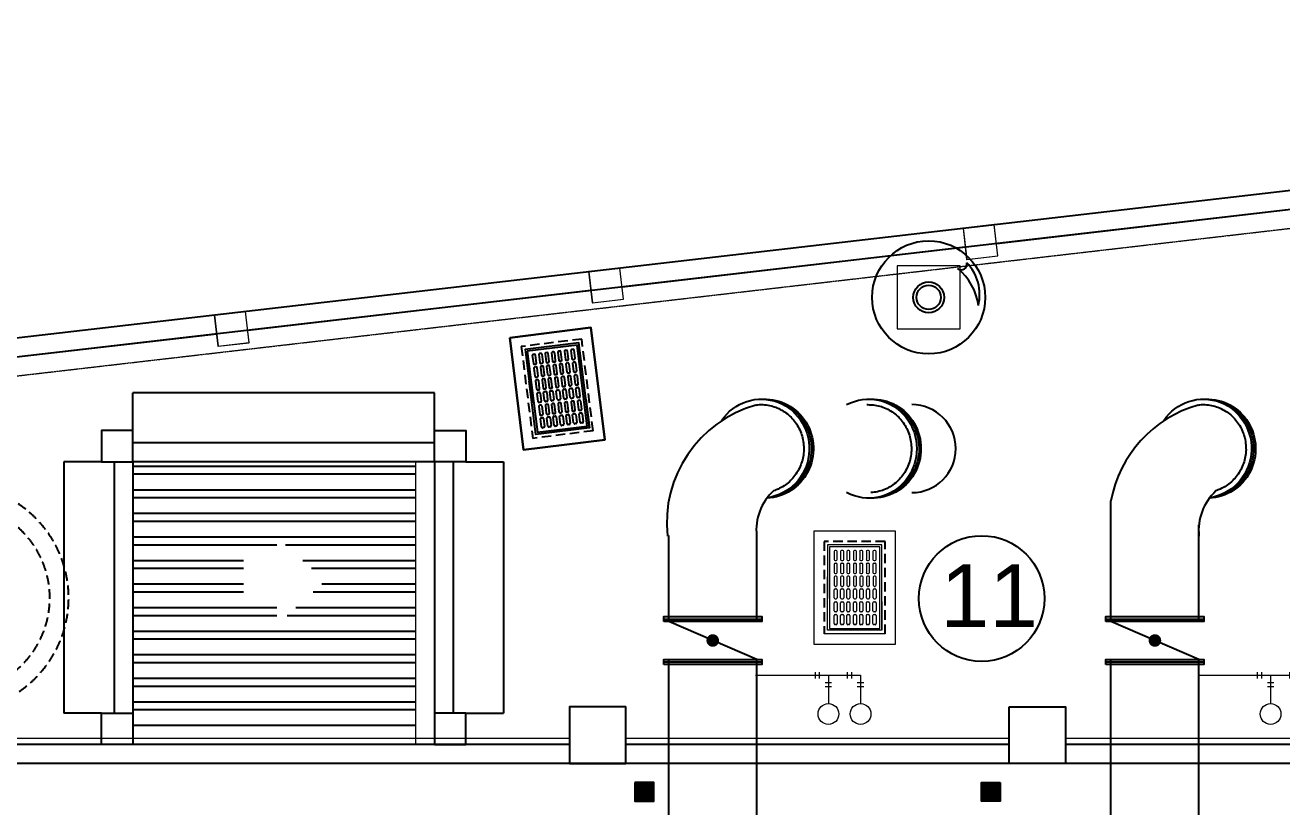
# Model space of a CAD drawing. Header units: inches. Extents: x 25480 to 951550, y -607927 to 1377809.
# Drawn here: x 488582 to 498587, y 377624 to 383846 of the extents above; entities that cross this region are included whole.
import ezdxf

# ---------------------------------------------------------------- set-up
doc = ezdxf.new("R2010")
doc.units = ezdxf.units.IN
doc.header["$MEASUREMENT"] = 0
doc.linetypes.add('CENTER', pattern=[2, 1.25, -0.25, 0.25, -0.25])
doc.linetypes.add('HIDDEN', pattern=[0.375, 0.25, -0.125])
doc.layers.add('DIM', color=251, linetype='Continuous', lineweight=0)
for name, color, linetype in [('M-HVAC-EQPM-NEW', 5, 'Continuous'), ('M-X-BKGD', 8, 'Continuous'), ('PIPE FLOOR PLAN', 251, 'Continuous')]:
    doc.layers.add(name, color=color, linetype=linetype)
doc.styles.get("Standard").update_dxf_attribs({"font": 'arial.ttf'})

# ---------------------------------------------------------------- blocks, each defined once
blk = doc.blocks.new('123')
at = {"ltscale": 10}
blk.add_line((-750271, -1057851), (-750271, -1058151), dxfattribs=at)
at = {"layer": 'DIM', "ltscale": 10}
for points in [[(-747074, -1056098), (-747103, -1055849), (-747351, -1055878), (-747322, -1056127)], [(-746729, -1059078), (-746757, -1058829), (-747006, -1058858), (-746977, -1059107)], [(-746383, -1062058), (-746412, -1061810), (-746661, -1061838), (-746632, -1062087)]]:
    blk.add_lwpolyline(points, close=True, dxfattribs=at)
at = {"layer": 'PIPE FLOOR PLAN', "color": 8}
for p, q in [((-747981, -1049571), (-744963, -1075616)), ((-747830, -1049571), (-744795, -1075766)), ((-747830, -1049571), (-744795, -1075766)), ((-747568, -1053135), (-747252, -1055867)), ((-750671, -1072676), (-750671, -1054126)), ((-750671, -1072676), (-750671, -1054126)), ((-750521, -1058676), (-750521, -1054126)), ((-750521, -1058676), (-750521, -1054126)), ((-748271, -1054651), (-750271, -1054651)), ((-750271, -1054951), (-750271, -1054651)), ((-748271, -1054651), (-750271, -1054651)), ((-750271, -1054951), (-750271, -1054651)), ((-748271, -1054951), (-748271, -1054651)), ((-748271, -1054951), (-748271, -1054651)), ((-748271, -1055051), (-750271, -1055051)), ((-748271, -1055051), (-750271, -1055051)), ((-748271, -1055201), (-750521, -1055201)), ((-748271, -1055201), (-750521, -1055201)), ((-748271, -1057601), (-748271, -1055201)), ((-748271, -1057601), (-748271, -1055201)), ((-748121, -1057601), (-748121, -1055201)), ((-748121, -1057601), (-748121, -1055201)), ((-748021, -1055201), (-747721, -1055201)), ((-748021, -1055201), (-747721, -1055201)), ((-747721, -1057601), (-747721, -1055201)), ((-747721, -1057601), (-747721, -1055201)), ((-747223, -1056115), (-746906, -1058847)), ((-748271, -1057601), (-750521, -1057601)), ((-748271, -1057601), (-750521, -1057601)), ((-748021, -1057601), (-747721, -1057601)), ((-748021, -1057601), (-747721, -1057601)), ((-748271, -1057751), (-750271, -1057751)), ((-748271, -1057751), (-750271, -1057751)), ((-750271, -1057851), (-750271, -1058151)), ((-748271, -1057851), (-748271, -1058151)), ((-748271, -1057851), (-748271, -1058151)), ((-748271, -1058151), (-750271, -1058151)), ((-748271, -1058151), (-750271, -1058151)), ((-750521, -1062176), (-750521, -1059126)), ((-750521, -1062176), (-750521, -1059126)), ((-746878, -1059095), (-746561, -1061827)), ((-746532, -1062075), (-746216, -1064807)), ((-750521, -1065676), (-750521, -1062626)), ((-750521, -1065676), (-750521, -1062626))]:
    blk.add_line(p, q, dxfattribs=at)
for points in [[(-750271, -1054951), (-750271, -1055201), (-750521, -1055201), (-750521, -1054951)], [(-750271, -1054951), (-750271, -1055201), (-750521, -1055201), (-750521, -1054951)], [(-748271, -1054951), (-748271, -1055201), (-748021, -1055201), (-748021, -1054951)], [(-748271, -1054951), (-748271, -1055201), (-748021, -1055201), (-748021, -1054951)], [(-750271, -1057851), (-750271, -1057601), (-750521, -1057601), (-750521, -1057851)], [(-750271, -1057851), (-750271, -1057601), (-750521, -1057601), (-750521, -1057851)], [(-748271, -1057851), (-748271, -1057601), (-748021, -1057601), (-748021, -1057851)], [(-748271, -1057851), (-748271, -1057601), (-748021, -1057601), (-748021, -1057851)], [(-750221, -1059126), (-750221, -1058676), (-750671, -1058676), (-750671, -1059126)], [(-750221, -1059126), (-750221, -1058676), (-750671, -1058676), (-750671, -1059126)], [(-750221, -1062176), (-750221, -1062626), (-750671, -1062626), (-750671, -1062176)], [(-750221, -1062176), (-750221, -1062626), (-750671, -1062626), (-750671, -1062176)]]:
    blk.add_lwpolyline(points, close=True, dxfattribs=at)
blk = doc.blocks.new('PT-PA')
at = {"layer": 'DIM', "color": 8}
for p, q in [((175465, 21566), (175465, 20730)), ((175375, 21012), (175375, 20961)), ((175409, 21012), (175409, 20961)), ((175490, 21092), (175439, 21092)), ((175490, 21059), (175439, 21059)), ((175465, 20986), (175239, 20986)), ((175490, 20836), (175439, 20836)), ((175465, 20730), (175239, 20730)), ((175375, 20756), (175375, 20705)), ((175409, 20756), (175409, 20705)), ((175490, 20803), (175439, 20803))]:
    blk.add_line(p, q, dxfattribs=at)
for centre in [(175157, 20986), (175157, 20730)]:
    blk.add_circle(centre, 82.6, dxfattribs=at)

msp = doc.modelspace()

# ---------------------------------------------------------------- hatches: boundary and pattern name
at = {"layer": 'M-X-BKGD', "ltscale": 10}
h = msp.add_hatch(dxfattribs=at)
h.set_pattern_fill('ANSI32', color=8, scale=500, angle=135, style=0)
h.set_pattern_definition([(180, (1242491.82, 1409648.04), (-3e-14, -187.5), []), (180, (1242429.32, 1409710.54), (-3e-14, -187.5), [])])
h.paths.add_polyline_path([(491691, 380370), (489441, 380370), (489441, 378220), (491691, 378220)])
h.paths.add_polyline_path([(490586, 379610), (490586, 379773), (490973, 379424), (490586, 379075), (490586, 379237), (490320, 379237), (490320, 379610)])

# ---------------------------------------------------------------- linework, layer by layer
at = {"layer": 'M-HVAC-EQPM-NEW', "color": 8}
for radius in [450, 123, 97.2]:
    msp.add_circle((495775, 381679), radius, dxfattribs=at)
at = {"layer": 'M-HVAC-EQPM-NEW'}
msp.add_circle((496197, 379282), 500, dxfattribs=at)
at = {"layer": 'M-X-BKGD', "color": 8, "linetype": 'Continuous', "lineweight": 0, "ltscale": 10}
for p, q in [((445196, 376336), (510006, 383846)), ((445196, 376336), (510006, 383846)), ((496315, 382108), (499046, 382425)), ((493335, 381763), (496066, 382080)), ((490354, 381418), (493086, 381734)), ((487374, 381072), (490106, 381389)), ((491841, 380920), (489441, 380920)), ((491841, 380920), (489441, 380920)), ((491841, 380620), (491841, 380920)), ((491841, 380620), (491841, 380920)), ((491841, 380520), (489441, 380520)), ((488891, 380370), (488891, 378370)), ((489191, 380370), (488891, 380370)), ((488891, 380370), (488891, 378370)), ((489191, 380370), (488891, 380370)), ((489291, 380370), (489291, 378370)), ((491841, 380370), (489441, 380370)), ((489441, 380370), (489441, 378120)), ((491691, 380370), (491691, 378120)), ((491841, 380370), (491841, 378120)), ((491991, 380370), (491991, 378370)), ((492091, 380370), (492391, 380370)), ((492091, 380370), (492391, 380370)), ((492391, 380370), (492391, 378370)), ((492391, 380370), (492391, 378370)), ((495039, 379664), (495031, 379664)), ((495091, 379664), (495082, 379664)), ((495140, 379664), (495132, 379664)), ((495192, 379664), (495184, 379664)), ((495242, 379664), (495234, 379664)), ((495295, 379664), (495287, 379664)), ((495348, 379664), (495340, 379664)), ((495022, 379656), (495022, 379592)), ((495031, 379584), (495039, 379584)), ((495039, 379562), (495031, 379562)), ((495047, 379592), (495047, 379656)), ((495074, 379656), (495074, 379592)), ((495082, 379584), (495091, 379584)), ((495091, 379562), (495082, 379562)), ((495099, 379592), (495099, 379656)), ((495123, 379656), (495123, 379592)), ((495132, 379584), (495140, 379584)), ((495140, 379562), (495132, 379562)), ((495148, 379592), (495148, 379656)), ((495176, 379656), (495176, 379592)), ((495184, 379584), (495192, 379584)), ((495192, 379562), (495184, 379562)), ((495201, 379592), (495201, 379656)), ((495226, 379656), (495226, 379592)), ((495234, 379584), (495242, 379584)), ((495242, 379562), (495234, 379562)), ((495251, 379592), (495251, 379656)), ((495279, 379656), (495279, 379592)), ((495287, 379584), (495295, 379584)), ((495295, 379562), (495287, 379562)), ((495304, 379592), (495304, 379656)), ((495331, 379656), (495331, 379592)), ((495340, 379584), (495348, 379584)), ((495348, 379562), (495340, 379562)), ((495356, 379592), (495356, 379656)), ((495022, 379554), (495022, 379490)), ((495031, 379482), (495039, 379482)), ((495039, 379459), (495031, 379459)), ((495047, 379490), (495047, 379554)), ((495074, 379554), (495074, 379490)), ((495082, 379482), (495091, 379482)), ((495091, 379459), (495082, 379459)), ((495099, 379490), (495099, 379554)), ((495123, 379554), (495123, 379490)), ((495132, 379482), (495140, 379482)), ((495140, 379459), (495132, 379459)), ((495148, 379490), (495148, 379554)), ((495176, 379554), (495176, 379490)), ((495184, 379482), (495192, 379482)), ((495192, 379459), (495184, 379459)), ((495201, 379490), (495201, 379554)), ((495226, 379554), (495226, 379490)), ((495234, 379482), (495242, 379482)), ((495245, 379459), (495236, 379459)), ((495251, 379490), (495251, 379554)), ((495279, 379554), (495279, 379490)), ((495287, 379482), (495295, 379482)), ((495297, 379459), (495289, 379459)), ((495304, 379490), (495304, 379554)), ((495331, 379554), (495331, 379490)), ((495340, 379482), (495348, 379482)), ((495349, 379459), (495341, 379459)), ((495356, 379490), (495356, 379554)), ((495022, 379451), (495022, 379388)), ((495031, 379379), (495039, 379379)), ((495031, 379358), (495039, 379358)), ((495047, 379388), (495047, 379451)), ((495074, 379451), (495074, 379388)), ((495082, 379379), (495091, 379379)), ((495082, 379358), (495091, 379358)), ((495099, 379388), (495099, 379451)), ((495123, 379451), (495123, 379388)), ((495132, 379379), (495140, 379379)), ((495132, 379358), (495140, 379358)), ((495148, 379388), (495148, 379451)), ((495176, 379451), (495176, 379388)), ((495184, 379379), (495192, 379379)), ((495184, 379358), (495192, 379358)), ((495201, 379388), (495201, 379451)), ((495228, 379451), (495228, 379388)), ((495236, 379379), (495245, 379379)), ((495236, 379358), (495245, 379358)), ((495253, 379388), (495253, 379451)), ((495280, 379451), (495280, 379388)), ((495289, 379379), (495297, 379379)), ((495289, 379358), (495297, 379358)), ((495305, 379388), (495305, 379451)), ((495333, 379451), (495333, 379388)), ((495341, 379379), (495349, 379379)), ((495341, 379358), (495349, 379358)), ((495358, 379388), (495358, 379451)), ((495022, 379287), (495022, 379350)), ((495039, 379278), (495031, 379278)), ((495047, 379350), (495047, 379287)), ((495074, 379287), (495074, 379350)), ((495091, 379278), (495082, 379278)), ((495099, 379350), (495099, 379287)), ((495123, 379287), (495123, 379350)), ((495140, 379278), (495132, 379278)), ((495148, 379350), (495148, 379287)), ((495176, 379287), (495176, 379350)), ((495192, 379278), (495184, 379278)), ((495201, 379350), (495201, 379287)), ((495228, 379287), (495228, 379350)), ((495245, 379278), (495236, 379278)), ((495253, 379350), (495253, 379287)), ((495280, 379287), (495280, 379350)), ((495297, 379278), (495289, 379278)), ((495305, 379350), (495305, 379287)), ((495333, 379287), (495333, 379350)), ((495349, 379278), (495341, 379278)), ((495358, 379350), (495358, 379287)), ((495022, 379184), (495022, 379247)), ((495031, 379256), (495039, 379256)), ((495039, 379176), (495031, 379176)), ((495047, 379247), (495047, 379184)), ((495074, 379184), (495074, 379247)), ((495082, 379256), (495091, 379256)), ((495091, 379176), (495082, 379176)), ((495099, 379247), (495099, 379184)), ((495123, 379184), (495123, 379247)), ((495132, 379256), (495140, 379256)), ((495140, 379176), (495132, 379176)), ((495148, 379247), (495148, 379184)), ((495176, 379184), (495176, 379247)), ((495184, 379256), (495192, 379256)), ((495192, 379176), (495184, 379176)), ((495201, 379247), (495201, 379184)), ((495226, 379184), (495226, 379247)), ((495234, 379256), (495242, 379256)), ((495242, 379176), (495234, 379176)), ((495251, 379247), (495251, 379184)), ((495279, 379184), (495279, 379247)), ((495287, 379256), (495295, 379256)), ((495295, 379176), (495287, 379176)), ((495304, 379247), (495304, 379184)), ((495331, 379184), (495331, 379247)), ((495340, 379256), (495348, 379256)), ((495348, 379176), (495340, 379176)), ((495356, 379247), (495356, 379184)), ((495022, 379082), (495022, 379146)), ((495031, 379154), (495039, 379154)), ((495039, 379074), (495031, 379074)), ((495047, 379146), (495047, 379082)), ((495074, 379082), (495074, 379146)), ((495082, 379154), (495091, 379154)), ((495091, 379074), (495082, 379074)), ((495099, 379146), (495099, 379082)), ((495123, 379082), (495123, 379146)), ((495132, 379154), (495140, 379154)), ((495140, 379074), (495132, 379074)), ((495148, 379146), (495148, 379082)), ((495176, 379082), (495176, 379146)), ((495184, 379154), (495192, 379154)), ((495192, 379074), (495184, 379074)), ((495201, 379146), (495201, 379082)), ((495226, 379082), (495226, 379146)), ((495234, 379154), (495242, 379154)), ((495242, 379074), (495234, 379074)), ((495251, 379146), (495251, 379082)), ((495279, 379082), (495279, 379146)), ((495287, 379154), (495295, 379154)), ((495295, 379074), (495287, 379074)), ((495304, 379146), (495304, 379082)), ((495331, 379082), (495331, 379146)), ((495340, 379154), (495348, 379154)), ((495348, 379074), (495340, 379074)), ((495356, 379146), (495356, 379082)), ((495428, 379001), (494943, 379001)), ((489191, 378370), (488891, 378370)), ((489191, 378370), (488891, 378370)), ((492391, 378370), (492091, 378370))]:
    msp.add_line(p, q, dxfattribs=at)
at = {"layer": 'M-X-BKGD', "color": 8, "linetype": 'HIDDEN', "lineweight": 0, "ltscale": 10}
msp.add_line((445230, 376038), (509706, 383509), dxfattribs=at)
at = {"layer": 'M-X-BKGD', "color": 8}
for p, q in [((492890, 381258), (492882, 381257)), ((492943, 381265), (492935, 381264)), ((492620, 381216), (492628, 381153)), ((492636, 381227), (492628, 381225)), ((492653, 381156), (492645, 381219)), ((492672, 381223), (492680, 381160)), ((492687, 381233), (492679, 381232)), ((492705, 381163), (492697, 381226)), ((492721, 381229), (492729, 381166)), ((492736, 381239), (492728, 381238)), ((492738, 381159), (492746, 381160)), ((492754, 381169), (492746, 381232)), ((492773, 381235), (492781, 381172)), ((492788, 381246), (492780, 381245)), ((492790, 381165), (492798, 381166)), ((492805, 381175), (492798, 381238)), ((492822, 381241), (492830, 381179)), ((492838, 381252), (492830, 381251)), ((492840, 381171), (492848, 381172)), ((492855, 381182), (492847, 381245)), ((492875, 381248), (492883, 381185)), ((492892, 381178), (492900, 381179)), ((492908, 381188), (492900, 381251)), ((492927, 381255), (492935, 381192)), ((492944, 381184), (492953, 381185)), ((492955, 381164), (492947, 381163)), ((492960, 381195), (492952, 381258)), ((492633, 381115), (492641, 381052)), ((492638, 381146), (492646, 381147)), ((492649, 381125), (492640, 381124)), ((492666, 381055), (492658, 381118)), ((492685, 381122), (492692, 381059)), ((492689, 381153), (492697, 381154)), ((492700, 381132), (492692, 381131)), ((492717, 381062), (492709, 381125)), ((492734, 381128), (492741, 381065)), ((492749, 381138), (492741, 381137)), ((492751, 381058), (492759, 381059)), ((492766, 381068), (492758, 381131)), ((492785, 381134), (492793, 381071)), ((492801, 381144), (492793, 381143)), ((492803, 381064), (492811, 381065)), ((492818, 381074), (492810, 381137)), ((492835, 381140), (492843, 381077)), ((492851, 381151), (492842, 381150)), ((492852, 381070), (492860, 381071)), ((492868, 381081), (492860, 381143)), ((492888, 381147), (492895, 381084)), ((492903, 381157), (492895, 381156)), ((492905, 381077), (492913, 381078)), ((492920, 381087), (492912, 381150)), ((492940, 381153), (492948, 381091)), ((492957, 381083), (492965, 381084)), ((492969, 381062), (492961, 381061)), ((492973, 381094), (492965, 381157)), ((492646, 381013), (492654, 380950)), ((492650, 381045), (492659, 381046)), ((492661, 381024), (492653, 381023)), ((492678, 380953), (492671, 381016)), ((492697, 381020), (492705, 380957)), ((492702, 381051), (492710, 381053)), ((492713, 381030), (492704, 381029)), ((492730, 380960), (492722, 381023)), ((492746, 381026), (492754, 380963)), ((492762, 381036), (492753, 381035)), ((492779, 380966), (492771, 381029)), ((492798, 381032), (492806, 380969)), ((492814, 381043), (492805, 381042)), ((492815, 380962), (492824, 380963)), ((492831, 380972), (492823, 381035)), ((492850, 381039), (492858, 380976)), ((492866, 381049), (492857, 381048)), ((492867, 380969), (492875, 380970)), ((492883, 380979), (492875, 381042)), ((492902, 381045), (492910, 380982)), ((492917, 381056), (492909, 381055)), ((492919, 380975), (492927, 380976)), ((492935, 380985), (492927, 381048)), ((492954, 381052), (492962, 380989)), ((492971, 380982), (492979, 380983)), ((492974, 380961), (492982, 380962)), ((492986, 380992), (492979, 381055)), ((489441, 380620), (489441, 380920)), ((489441, 380620), (489441, 380920)), ((492666, 380850), (492658, 380913)), ((492663, 380943), (492671, 380944)), ((492666, 380922), (492674, 380923)), ((492683, 380916), (492691, 380853)), ((492718, 380857), (492710, 380920)), ((492714, 380950), (492723, 380951)), ((492717, 380929), (492725, 380930)), ((492735, 380923), (492742, 380860)), ((492767, 380863), (492759, 380926)), ((492763, 380956), (492772, 380957)), ((492766, 380935), (492774, 380936)), ((492784, 380929), (492791, 380866)), ((492818, 380869), (492811, 380932)), ((492818, 380941), (492826, 380942)), ((492836, 380863), (492828, 380862)), ((492835, 380935), (492843, 380872)), ((492870, 380876), (492863, 380939)), ((492870, 380948), (492878, 380949)), ((492888, 380870), (492880, 380868)), ((492887, 380942), (492895, 380879)), ((492922, 380882), (492914, 380945)), ((492922, 380954), (492930, 380955)), ((492940, 380876), (492932, 380875)), ((492939, 380948), (492947, 380885)), ((492974, 380889), (492966, 380952)), ((492992, 380882), (492983, 380881)), ((492996, 380860), (492987, 380859)), ((492991, 380955), (492999, 380892)), ((492672, 380811), (492680, 380748)), ((492684, 380844), (492675, 380843)), ((492688, 380822), (492679, 380821)), ((492705, 380752), (492697, 380814)), ((492724, 380818), (492731, 380755)), ((492735, 380850), (492727, 380849)), ((492739, 380828), (492731, 380827)), ((492756, 380758), (492748, 380821)), ((492773, 380824), (492780, 380761)), ((492784, 380857), (492776, 380856)), ((492788, 380834), (492780, 380833)), ((492805, 380764), (492797, 380827)), ((492825, 380830), (492832, 380767)), ((492840, 380841), (492832, 380840)), ((492842, 380760), (492850, 380761)), ((492857, 380771), (492849, 380833)), ((492876, 380837), (492884, 380774)), ((492892, 380847), (492884, 380846)), ((492894, 380767), (492902, 380768)), ((492909, 380777), (492901, 380840)), ((492928, 380843), (492936, 380780)), ((492944, 380854), (492935, 380853)), ((492945, 380773), (492954, 380774)), ((492961, 380784), (492953, 380846)), ((492980, 380850), (492988, 380787)), ((492997, 380780), (493006, 380781)), ((493000, 380759), (493008, 380760)), ((493013, 380790), (493005, 380853)), ((492693, 380648), (492685, 380711)), ((492689, 380741), (492698, 380742)), ((492692, 380720), (492700, 380722)), ((492709, 380714), (492717, 380651)), ((492744, 380655), (492736, 380718)), ((492741, 380748), (492749, 380749)), ((492743, 380727), (492752, 380728)), ((492761, 380721), (492769, 380658)), ((492793, 380661), (492785, 380724)), ((492790, 380754), (492798, 380755)), ((492792, 380733), (492801, 380734)), ((492810, 380727), (492818, 380664)), ((492845, 380667), (492837, 380730)), ((492844, 380739), (492853, 380741)), ((492862, 380661), (492854, 380660)), ((492862, 380733), (492870, 380670)), ((492897, 380674), (492889, 380737)), ((492896, 380746), (492904, 380747)), ((492914, 380668), (492906, 380667)), ((492914, 380740), (492922, 380677)), ((492949, 380680), (492941, 380743)), ((492948, 380752), (492956, 380753)), ((492966, 380674), (492958, 380673)), ((492966, 380746), (492973, 380683)), ((493001, 380687), (492993, 380750)), ((493018, 380681), (493010, 380680)), ((493017, 380753), (493025, 380690)), ((492710, 380642), (492702, 380641)), ((492762, 380649), (492753, 380648)), ((492811, 380655), (492802, 380654)), ((491841, 380520), (489441, 380520)), ((489291, 380370), (489291, 378370)), ((491841, 380370), (489441, 380370)), ((489441, 380370), (489441, 378120)), ((491841, 380370), (491841, 378120)), ((491991, 380370), (491991, 378370))]:
    msp.add_line(p, q, dxfattribs=at)
at = {"layer": 'M-X-BKGD', "color": 8, "linetype": 'HIDDEN', "ltscale": 300}
msp.add_line((493104, 380617), (492623, 380557), dxfattribs=at)
at = {"layer": 'M-X-BKGD', "color": 8, "linetype": 'Continuous', "ltscale": 10}
for p, q in [((497226, 379098), (497226, 380059)), ((497926, 379098), (497926, 379869)), ((493706, 379098), (493706, 379783)), ((494406, 379098), (494406, 379783)), ((493706, 376962), (493706, 378798)), ((494406, 376962), (494406, 378798)), ((497226, 377766), (497226, 378798)), ((497226, 376962), (497226, 378798)), ((497226, 376962), (497226, 378798)), ((497926, 377766), (497926, 378798)), ((497926, 376962), (497926, 378798)), ((497926, 376962), (497926, 378798))]:
    msp.add_line(p, q, dxfattribs=at)
at = {"layer": 'M-X-BKGD', "color": 8, "linetype": 'Continuous', "ltscale": 3.5}
for p, q in [((493666, 379118), (494446, 379118)), ((497186, 379118), (497966, 379118)), ((493666, 378778), (494446, 378778)), ((497186, 378778), (497966, 378778))]:
    msp.add_line(p, q, dxfattribs=at)
at = {"layer": 'M-X-BKGD', "color": 8, "linetype": 'Continuous'}
for p, q in [((494406, 378798), (493706, 379098)), ((497926, 378798), (497226, 379098))]:
    msp.add_line(p, q, dxfattribs=at)
at = {"layer": 'M-X-BKGD', "color": 8, "linetype": 'Continuous', "lineweight": 0, "ltscale": 10}
for points in [[(496297, 382257), (496049, 382229), (496078, 381980), (496326, 382009)], [(493317, 381912), (493069, 381883), (493098, 381635), (493346, 381664)], [(495525, 381429), (496025, 381429), (496025, 381929), (495525, 381929)], [(490337, 381567), (490089, 381538), (490118, 381290), (490366, 381318)], [(492440, 381358), (492551, 380465), (493196, 380546), (493085, 381439)], [(489191, 380370), (489441, 380370), (489441, 380620), (489191, 380620)], [(492091, 380370), (491841, 380370), (491841, 380620), (492091, 380620)], [(492091, 380370), (491841, 380370), (491841, 380620), (492091, 380620)], [(494861, 379819), (494861, 378919), (495511, 378919), (495511, 379819)], [(494861, 379819), (494861, 378919), (495511, 378919), (495511, 379819)], [(494986, 379694), (494986, 379044), (495386, 379044), (495386, 379694)], [(489191, 378370), (489441, 378370), (489441, 378120), (489191, 378120)], [(492091, 378370), (491841, 378370), (491841, 378120), (492091, 378120)], [(492916, 377970), (493366, 377970), (493366, 378420), (492916, 378420)], [(496416, 377970), (496866, 377970), (496866, 378420), (496416, 378420)], [(506916, 354420), (488366, 354420), (488366, 377970), (506916, 377970)]]:
    msp.add_lwpolyline(points, close=True, dxfattribs=at)
at = {"layer": 'M-X-BKGD', "color": 8}
for points in [[(492440, 381358), (492551, 380465), (493196, 380546), (493085, 381439)], [(492440, 381358), (493085, 381439), (493196, 380546), (492551, 380465)], [(493436, 377818), (493436, 377668), (493586, 377668), (493586, 377818)], [(493445, 377807), (493445, 377749), (493455, 377749), (493455, 377807)], [(493463, 377807), (493463, 377749), (493473, 377749), (493473, 377807)], [(493480, 377807), (493480, 377749), (493490, 377749), (493490, 377807)], [(493498, 377807), (493498, 377749), (493508, 377749), (493508, 377807)], [(493516, 377807), (493516, 377749), (493526, 377749), (493526, 377807)], [(493533, 377807), (493533, 377749), (493543, 377749), (493543, 377807)], [(493551, 377807), (493551, 377749), (493561, 377749), (493561, 377807)], [(493569, 377807), (493569, 377749), (493579, 377749), (493579, 377807)], [(496345, 377818), (496345, 377668), (496195, 377668), (496195, 377818)], [(496212, 377807), (496212, 377749), (496202, 377749), (496202, 377807)], [(496230, 377807), (496230, 377749), (496220, 377749), (496220, 377807)], [(496248, 377807), (496248, 377749), (496238, 377749), (496238, 377807)], [(496266, 377807), (496266, 377749), (496256, 377749), (496256, 377807)], [(496283, 377807), (496283, 377749), (496273, 377749), (496273, 377807)], [(496301, 377807), (496301, 377749), (496291, 377749), (496291, 377807)], [(496319, 377807), (496319, 377749), (496309, 377749), (496309, 377807)], [(496336, 377807), (496336, 377749), (496326, 377749), (496326, 377807)], [(493445, 377680), (493445, 377736), (493455, 377736), (493455, 377680)], [(493463, 377680), (493463, 377736), (493473, 377736), (493473, 377680)], [(493480, 377680), (493480, 377736), (493490, 377736), (493490, 377680)], [(493498, 377680), (493498, 377736), (493508, 377736), (493508, 377680)], [(493516, 377680), (493516, 377736), (493526, 377736), (493526, 377680)], [(493533, 377680), (493533, 377736), (493543, 377736), (493543, 377680)], [(493551, 377680), (493551, 377736), (493561, 377736), (493561, 377680)], [(493569, 377680), (493569, 377736), (493579, 377736), (493579, 377680)], [(496212, 377680), (496212, 377736), (496202, 377736), (496202, 377680)], [(496230, 377680), (496230, 377736), (496220, 377736), (496220, 377680)], [(496248, 377680), (496248, 377736), (496238, 377736), (496238, 377680)], [(496266, 377680), (496266, 377736), (496256, 377736), (496256, 377680)], [(496283, 377680), (496283, 377736), (496273, 377736), (496273, 377680)], [(496301, 377680), (496301, 377736), (496291, 377736), (496291, 377680)], [(496319, 377680), (496319, 377736), (496309, 377736), (496309, 377680)], [(496336, 377680), (496336, 377736), (496326, 377736), (496326, 377680)]]:
    msp.add_lwpolyline(points, close=True, dxfattribs=at)
at = {"layer": 'M-X-BKGD', "color": 8, "linetype": 'HIDDEN', "ltscale": 300}
for points in [[(493104, 380617), (493013, 381347), (492532, 381287), (492623, 380557)], [(495428, 379001), (495428, 379736), (494943, 379736), (494943, 379001)]]:
    msp.add_lwpolyline(points, dxfattribs=at)
at = {"layer": 'M-X-BKGD', "color": 8, "linetype": 'Continuous', "ltscale": 300}
for points in [[(493074, 380641), (492989, 381316), (492563, 381263), (492616, 380839)], [(493045, 380870), (493074, 380641), (492647, 380588), (492594, 381012)]]:
    msp.add_lwpolyline(points, dxfattribs=at)
msp.add_lwpolyline([(492580, 381250), (492660, 380605), (493057, 380654), (492976, 381299)], close=True, dxfattribs=at)
at = {"layer": 'M-X-BKGD', "color": 8, "linetype": 'Continuous', "lineweight": 0, "ltscale": 10}
for points in [[(495401, 379029), (495401, 379709), (494971, 379709), (494971, 379282)], [(495401, 379259), (495401, 379029), (494971, 379029), (494971, 379456)], [(488366, 378170), (492916, 378170)], [(493366, 378170), (496416, 378170)], [(496866, 378170), (499916, 378170)]]:
    msp.add_lwpolyline(points, dxfattribs=at)
at = {"layer": 'M-X-BKGD', "color": 8, "linetype": 'Continuous', "ltscale": 3.5}
for points in [[(493666, 379098), (493666, 379138), (494446, 379138), (494446, 379098)], [(497186, 379098), (497186, 379138), (497966, 379138), (497966, 379098)], [(493666, 378758), (493666, 378798), (494446, 378798), (494446, 378758)], [(497186, 378758), (497186, 378798), (497966, 378798), (497966, 378758)]]:
    msp.add_lwpolyline(points, close=True, dxfattribs=at)
at = {"layer": 'M-X-BKGD', "color": 8, "linetype": 'CENTER', "const_width": 50}
for points in [[(494056, 378923, 1), (494056, 378973, 1)], [(497576, 378923, 1), (497576, 378973, 1)]]:
    msp.add_lwpolyline(points, format="xyb", close=True, dxfattribs=at)
at = {"layer": 'M-X-BKGD', "color": 8}
for centre, radius, start, end in [((496034, 381944), 46.1, 234.3096, 13.2578), ((495709, 381550), 467, 7.9441, 50.238), ((495812, 381700), 369, 346.5635, 43.6447), ((492891, 381250), 8.31, 7.1168, 97.1168), ((492936, 381256), 8.31, 97.1168, 187.1168), ((492944, 381257), 8.31, 7.1168, 97.1168), ((492629, 381217), 8.31, 97.1168, 187.1168), ((492637, 381218), 8.31, 7.1168, 97.1168), ((492680, 381224), 8.31, 97.1168, 187.1168), ((492688, 381161), 8.31, 187.1168, 277.1168), ((492689, 381225), 8.31, 7.1168, 97.1168), ((492696, 381162), 8.31, 277.1168, 7.1168), ((492729, 381230), 8.31, 97.1168, 187.1168), ((492737, 381167), 8.31, 187.1168, 277.1168), ((492737, 381231), 8.31, 7.1168, 97.1168), ((492745, 381168), 8.31, 277.1168, 7.1168), ((492781, 381236), 8.31, 97.1168, 187.1168), ((492789, 381173), 8.31, 187.1168, 277.1168), ((492789, 381237), 8.31, 7.1168, 97.1168), ((492797, 381174), 8.31, 277.1168, 7.1168), ((492831, 381242), 8.31, 97.1168, 187.1168), ((492839, 381180), 8.31, 187.1168, 277.1168), ((492839, 381244), 8.31, 7.1168, 97.1168), ((492847, 381181), 8.31, 277.1168, 7.1168), ((492883, 381249), 8.31, 97.1168, 187.1168), ((492891, 381186), 8.31, 187.1168, 277.1168), ((492899, 381187), 8.31, 277.1168, 7.1168), ((492943, 381193), 8.31, 187.1168, 277.1168), ((492948, 381154), 8.31, 97.1168, 187.1168), ((492952, 381194), 8.31, 277.1168, 7.1168), ((492956, 381156), 8.31, 7.1168, 97.1168), ((492637, 381154), 8.31, 187.1168, 277.1168), ((492641, 381116), 8.31, 97.1168, 187.1168), ((492645, 381155), 8.31, 277.1168, 7.1168), ((492650, 381117), 8.31, 7.1168, 97.1168), ((492693, 381123), 8.31, 97.1168, 187.1168), ((492701, 381060), 8.31, 187.1168, 277.1168), ((492701, 381124), 8.31, 7.1168, 97.1168), ((492709, 381061), 8.31, 277.1168, 7.1168), ((492742, 381129), 8.31, 97.1168, 187.1168), ((492750, 381066), 8.31, 187.1168, 277.1168), ((492750, 381130), 8.31, 7.1168, 97.1168), ((492758, 381067), 8.31, 277.1168, 7.1168), ((492794, 381135), 8.31, 97.1168, 187.1168), ((492802, 381072), 8.31, 187.1168, 277.1168), ((492802, 381136), 8.31, 7.1168, 97.1168), ((492810, 381073), 8.31, 277.1168, 7.1168), ((492843, 381141), 8.31, 97.1168, 187.1168), ((492851, 381078), 8.31, 187.1168, 277.1168), ((492852, 381142), 8.31, 7.1168, 97.1168), ((492859, 381080), 8.31, 277.1168, 7.1168), ((492896, 381148), 8.31, 97.1168, 187.1168), ((492904, 381085), 8.31, 187.1168, 277.1168), ((492904, 381149), 8.31, 7.1168, 97.1168), ((492912, 381086), 8.31, 277.1168, 7.1168), ((492956, 381092), 8.31, 187.1168, 277.1168), ((492962, 381053), 8.31, 97.1168, 187.1168), ((492964, 381093), 8.31, 277.1168, 7.1168), ((492970, 381054), 8.31, 7.1168, 97.1168), ((492649, 381053), 8.31, 187.1168, 277.1168), ((492654, 381014), 8.31, 97.1168, 187.1168), ((492657, 381054), 8.31, 277.1168, 7.1168), ((492662, 381015), 8.31, 7.1168, 97.1168), ((492706, 381021), 8.31, 97.1168, 187.1168), ((492714, 381022), 8.31, 7.1168, 97.1168), ((492722, 380959), 8.31, 277.1168, 7.1168), ((492754, 381027), 8.31, 97.1168, 187.1168), ((492762, 380964), 8.31, 187.1168, 277.1168), ((492763, 381028), 8.31, 7.1168, 97.1168), ((492771, 380965), 8.31, 277.1168, 7.1168), ((492806, 381033), 8.31, 97.1168, 187.1168), ((492814, 380970), 8.31, 187.1168, 277.1168), ((492815, 381034), 8.31, 7.1168, 97.1168), ((492823, 380971), 8.31, 277.1168, 7.1168), ((492858, 381040), 8.31, 97.1168, 187.1168), ((492866, 380977), 8.31, 187.1168, 277.1168), ((492867, 381041), 8.31, 7.1168, 97.1168), ((492874, 380978), 8.31, 277.1168, 7.1168), ((492910, 381046), 8.31, 97.1168, 187.1168), ((492918, 380983), 8.31, 187.1168, 277.1168), ((492918, 381047), 8.31, 7.1168, 97.1168), ((492926, 380984), 8.31, 277.1168, 7.1168), ((492970, 380990), 8.31, 187.1168, 277.1168), ((492975, 380953), 8.31, 97.1168, 187.1168), ((492978, 380991), 8.31, 277.1168, 7.1168), ((492983, 380954), 8.31, 7.1168, 97.1168), ((492662, 380951), 8.31, 187.1168, 277.1168), ((492667, 380914), 8.31, 97.1168, 187.1168), ((492670, 380952), 8.31, 277.1168, 7.1168), ((492675, 380915), 8.31, 7.1168, 97.1168), ((492713, 380958), 8.31, 187.1168, 277.1168), ((492718, 380921), 8.31, 97.1168, 187.1168), ((492726, 380922), 8.31, 7.1168, 97.1168), ((492734, 380859), 8.31, 277.1168, 7.1168), ((492767, 380927), 8.31, 97.1168, 187.1168), ((492775, 380864), 8.31, 187.1168, 277.1168), ((492775, 380928), 8.31, 7.1168, 97.1168), ((492783, 380865), 8.31, 277.1168, 7.1168), ((492819, 380933), 8.31, 97.1168, 187.1168), ((492827, 380870), 8.31, 187.1168, 277.1168), ((492827, 380934), 8.31, 7.1168, 97.1168), ((492835, 380871), 8.31, 277.1168, 7.1168), ((492871, 380940), 8.31, 97.1168, 187.1168), ((492879, 380877), 8.31, 187.1168, 277.1168), ((492879, 380941), 8.31, 7.1168, 97.1168), ((492887, 380878), 8.31, 277.1168, 7.1168), ((492923, 380946), 8.31, 97.1168, 187.1168), ((492931, 380883), 8.31, 187.1168, 277.1168), ((492931, 380947), 8.31, 7.1168, 97.1168), ((492939, 380884), 8.31, 277.1168, 7.1168), ((492982, 380890), 8.31, 187.1168, 277.1168), ((492988, 380851), 8.31, 97.1168, 187.1168), ((492991, 380891), 8.31, 277.1168, 7.1168), ((492997, 380852), 8.31, 7.1168, 97.1168), ((492674, 380851), 8.31, 187.1168, 277.1168), ((492680, 380812), 8.31, 97.1168, 187.1168), ((492683, 380852), 8.31, 277.1168, 7.1168), ((492689, 380813), 8.31, 7.1168, 97.1168), ((492726, 380858), 8.31, 187.1168, 277.1168), ((492732, 380819), 8.31, 97.1168, 187.1168), ((492740, 380820), 8.31, 7.1168, 97.1168), ((492748, 380757), 8.31, 277.1168, 7.1168), ((492781, 380825), 8.31, 97.1168, 187.1168), ((492789, 380762), 8.31, 187.1168, 277.1168), ((492789, 380826), 8.31, 7.1168, 97.1168), ((492797, 380763), 8.31, 277.1168, 7.1168), ((492833, 380831), 8.31, 97.1168, 187.1168), ((492841, 380769), 8.31, 187.1168, 277.1168), ((492841, 380832), 8.31, 7.1168, 97.1168), ((492849, 380770), 8.31, 277.1168, 7.1168), ((492885, 380838), 8.31, 97.1168, 187.1168), ((492892, 380775), 8.31, 187.1168, 277.1168), ((492893, 380839), 8.31, 7.1168, 97.1168), ((492901, 380776), 8.31, 277.1168, 7.1168), ((492937, 380844), 8.31, 97.1168, 187.1168), ((492944, 380781), 8.31, 187.1168, 277.1168), ((492945, 380845), 8.31, 7.1168, 97.1168), ((492953, 380782), 8.31, 277.1168, 7.1168), ((492996, 380788), 8.31, 187.1168, 277.1168), ((493001, 380751), 8.31, 97.1168, 187.1168), ((493005, 380789), 8.31, 277.1168, 7.1168), ((493009, 380752), 8.31, 7.1168, 97.1168), ((495641, 380475), 350, 270, 90), ((492688, 380749), 8.31, 187.1168, 277.1168), ((492693, 380712), 8.31, 97.1168, 187.1168), ((492697, 380751), 8.31, 277.1168, 7.1168), ((492701, 380713), 8.31, 7.1168, 97.1168), ((492740, 380756), 8.31, 187.1168, 277.1168), ((492744, 380719), 8.31, 97.1168, 187.1168), ((492753, 380720), 8.31, 7.1168, 97.1168), ((492761, 380657), 8.31, 277.1168, 7.1168), ((492793, 380725), 8.31, 97.1168, 187.1168), ((492801, 380662), 8.31, 187.1168, 277.1168), ((492802, 380726), 8.31, 7.1168, 97.1168), ((492810, 380663), 8.31, 277.1168, 7.1168), ((492845, 380731), 8.31, 97.1168, 187.1168), ((492853, 380668), 8.31, 187.1168, 277.1168), ((492854, 380732), 8.31, 7.1168, 97.1168), ((492861, 380669), 8.31, 277.1168, 7.1168), ((492897, 380738), 8.31, 97.1168, 187.1168), ((492905, 380675), 8.31, 187.1168, 277.1168), ((492905, 380739), 8.31, 7.1168, 97.1168), ((492913, 380676), 8.31, 277.1168, 7.1168), ((492949, 380744), 8.31, 97.1168, 187.1168), ((492957, 380681), 8.31, 187.1168, 277.1168), ((492957, 380745), 8.31, 7.1168, 97.1168), ((492965, 380682), 8.31, 277.1168, 7.1168), ((493009, 380688), 8.31, 187.1168, 277.1168), ((493017, 380689), 8.31, 277.1168, 7.1168), ((492701, 380649), 8.31, 187.1168, 277.1168), ((492709, 380650), 8.31, 277.1168, 7.1168), ((492752, 380656), 8.31, 187.1168, 277.1168)]:
    msp.add_arc(centre, radius, start, end, dxfattribs=at)
at = {"layer": 'M-X-BKGD', "color": 8, "linetype": 'Continuous', "ltscale": 10}
for centre, radius, start, end in [((494666, 379883), 976, 105.8143, 186.0925), ((498186, 379883), 976, 105.8143, 169.6149), ((494831, 379825), 428, 132.6981, 185.734), ((498353, 379824), 429, 132.746, 186.0154)]:
    msp.add_arc(centre, radius, start, end, dxfattribs=at)
at = {"layer": 'M-X-BKGD', "color": 8, "linetype": 'HIDDEN', "ltscale": 300}
for radius, start, end in [(900, 196.8618, 191.2954), (750, 204.9, 197.6165)]:
    msp.add_arc((488029, 379286), radius, start, end, dxfattribs=at)
at = {"layer": 'M-X-BKGD', "color": 8, "linetype": 'Continuous', "lineweight": 0, "ltscale": 10}
for centre, start, end in [((495031, 379656), 90, 180), ((495039, 379656), 0, 90), ((495082, 379656), 90, 180), ((495091, 379656), 0, 90), ((495132, 379656), 90, 180), ((495140, 379656), 0, 90), ((495184, 379656), 90, 180), ((495192, 379656), 0, 90), ((495234, 379656), 90, 180), ((495242, 379656), 0, 90), ((495287, 379656), 90, 180), ((495295, 379656), 0, 90), ((495340, 379656), 90, 180), ((495348, 379656), 0, 90), ((495031, 379592), 180, 270), ((495031, 379554), 90, 180), ((495039, 379592), 270, 0), ((495039, 379554), 0, 90), ((495082, 379592), 180, 270), ((495082, 379554), 90, 180), ((495091, 379592), 270, 0), ((495091, 379554), 0, 90), ((495132, 379592), 180, 270), ((495132, 379554), 90, 180), ((495140, 379592), 270, 0), ((495140, 379554), 0, 90), ((495184, 379592), 180, 270), ((495184, 379554), 90, 180), ((495192, 379592), 270, 0), ((495192, 379554), 0, 90), ((495234, 379592), 180, 270), ((495234, 379554), 90, 180), ((495242, 379592), 270, 0), ((495242, 379554), 0, 90), ((495287, 379592), 180, 270), ((495287, 379554), 90, 180), ((495295, 379592), 270, 0), ((495295, 379554), 0, 90), ((495340, 379592), 180, 270), ((495340, 379554), 90, 180), ((495348, 379592), 270, 0), ((495348, 379554), 0, 90), ((495031, 379490), 180, 270), ((495031, 379451), 90, 180), ((495039, 379490), 270, 0), ((495039, 379451), 0, 90), ((495082, 379490), 180, 270), ((495082, 379451), 90, 180), ((495091, 379490), 270, 0), ((495091, 379451), 0, 90), ((495132, 379490), 180, 270), ((495132, 379451), 90, 180), ((495140, 379490), 270, 0), ((495140, 379451), 0, 90), ((495184, 379490), 180, 270), ((495184, 379451), 90, 180), ((495192, 379490), 270, 0), ((495192, 379451), 0, 90), ((495234, 379490), 180, 270), ((495236, 379451), 90, 180), ((495242, 379490), 270, 0), ((495245, 379451), 0, 90), ((495287, 379490), 180, 270), ((495289, 379451), 90, 180), ((495295, 379490), 270, 0), ((495297, 379451), 0, 90), ((495340, 379490), 180, 270), ((495341, 379451), 90, 180), ((495348, 379490), 270, 0), ((495349, 379451), 0, 90), ((495031, 379388), 180, 270), ((495031, 379350), 90, 180), ((495039, 379388), 270, 0), ((495039, 379350), 0, 90), ((495082, 379388), 180, 270), ((495082, 379350), 90, 180), ((495091, 379388), 270, 0), ((495091, 379350), 0, 90), ((495132, 379388), 180, 270), ((495132, 379350), 90, 180), ((495140, 379388), 270, 0), ((495140, 379350), 0, 90), ((495184, 379388), 180, 270), ((495184, 379350), 90, 180), ((495192, 379388), 270, 0), ((495192, 379350), 0, 90), ((495236, 379388), 180, 270), ((495236, 379350), 90, 180), ((495245, 379388), 270, 0), ((495245, 379350), 0, 90), ((495289, 379388), 180, 270), ((495289, 379350), 90, 180), ((495297, 379388), 270, 0), ((495297, 379350), 0, 90), ((495341, 379388), 180, 270), ((495341, 379350), 90, 180), ((495349, 379388), 270, 0), ((495349, 379350), 0, 90), ((495031, 379287), 180, 270), ((495039, 379287), 270, 0), ((495082, 379287), 180, 270), ((495091, 379287), 270, 0), ((495132, 379287), 180, 270), ((495140, 379287), 270, 0), ((495184, 379287), 180, 270), ((495192, 379287), 270, 0), ((495236, 379287), 180, 270), ((495245, 379287), 270, 0), ((495289, 379287), 180, 270), ((495297, 379287), 270, 0), ((495341, 379287), 180, 270), ((495349, 379287), 270, 0), ((495031, 379247), 90, 180), ((495031, 379184), 180, 270), ((495039, 379247), 0, 90), ((495039, 379184), 270, 0), ((495082, 379247), 90, 180), ((495082, 379184), 180, 270), ((495091, 379247), 0, 90), ((495091, 379184), 270, 0), ((495132, 379247), 90, 180), ((495132, 379184), 180, 270), ((495140, 379247), 0, 90), ((495140, 379184), 270, 0), ((495184, 379247), 90, 180), ((495184, 379184), 180, 270), ((495192, 379247), 0, 90), ((495192, 379184), 270, 0), ((495234, 379247), 90, 180), ((495234, 379184), 180, 270), ((495242, 379247), 0, 90), ((495242, 379184), 270, 0), ((495287, 379247), 90, 180), ((495287, 379184), 180, 270), ((495295, 379247), 0, 90), ((495295, 379184), 270, 0), ((495340, 379247), 90, 180), ((495340, 379184), 180, 270), ((495348, 379247), 0, 90), ((495348, 379184), 270, 0), ((495031, 379146), 90, 180), ((495031, 379082), 180, 270), ((495039, 379146), 0, 90), ((495039, 379082), 270, 0), ((495082, 379146), 90, 180), ((495082, 379082), 180, 270), ((495091, 379146), 0, 90), ((495091, 379082), 270, 0), ((495132, 379146), 90, 180), ((495132, 379082), 180, 270), ((495140, 379146), 0, 90), ((495140, 379082), 270, 0), ((495184, 379146), 90, 180), ((495184, 379082), 180, 270), ((495192, 379146), 0, 90), ((495192, 379082), 270, 0), ((495234, 379146), 90, 180), ((495234, 379082), 180, 270), ((495242, 379146), 0, 90), ((495242, 379082), 270, 0), ((495287, 379146), 90, 180), ((495287, 379082), 180, 270), ((495295, 379146), 0, 90), ((495295, 379082), 270, 0), ((495340, 379146), 90, 180), ((495340, 379082), 180, 270), ((495348, 379146), 0, 90), ((495348, 379082), 270, 0)]:
    msp.add_arc(centre, 8.31, start, end, dxfattribs=at)
at = {"layer": 'M-X-BKGD', "color": 8, "linetype": 'Continuous', "ltscale": 3.5, "extrusion": (0, 0, -1)}
for centre, major_axis, start_param, end_param in [((494442, 380475), (0, -394), 2.172547, 6.157562), ((494459, 380475), (0, -394), 3.098894, 6.206289), ((494475, 380475), (0, 394), -0.042699, 3.107322), ((495298, 380475), (0, 394), -0.477316, 3.618909), ((495316, 380475), (0, 394), -0.042699, 3.163915), ((495331, 380475), (0, 394), -0.042699, 3.184291), ((497962, 380475), (0, -394), 2.172547, 6.157562), ((497979, 380475), (0, -394), 3.098894, 6.206289), ((497995, 380475), (0, 394), -0.042699, 3.107322)]:
    msp.add_ellipse(centre, major_axis=major_axis, ratio=0.971603, start_param=start_param, end_param=end_param, dxfattribs=at)
at = {"layer": 'M-X-BKGD', "color": 8}
for points in [[(494400, 380822), (494405, 380823), (494410, 380824), (494432, 380826), (494450, 380826), (494485, 380823), (494503, 380820), (494537, 380812), (494554, 380806), (494586, 380792), (494602, 380784), (494632, 380765), (494647, 380755), (494674, 380731), (494686, 380719), (494710, 380691), (494720, 380676), (494739, 380645), (494747, 380629), (494761, 380595), (494767, 380578), (494775, 380542), (494778, 380524), (494781, 380488), (494782, 380469), (494779, 380433), (494777, 380415), (494769, 380379), (494763, 380362), (494750, 380328), (494742, 380311), (494724, 380280), (494714, 380265), (494691, 380237), (494679, 380224), (494653, 380200), (494638, 380189), (494609, 380169), (494593, 380161), (494565, 380148), (494553, 380144), (494541, 380140)], [(497920, 380822), (497925, 380823), (497930, 380824), (497952, 380826), (497970, 380826), (498005, 380823), (498023, 380820), (498057, 380812), (498074, 380806), (498106, 380792), (498122, 380784), (498152, 380765), (498167, 380755), (498194, 380731), (498206, 380719), (498230, 380691), (498240, 380676), (498259, 380645), (498267, 380629), (498281, 380595), (498287, 380578), (498295, 380542), (498298, 380524), (498301, 380488), (498302, 380469), (498299, 380433), (498297, 380415), (498289, 380379), (498283, 380362), (498270, 380328), (498262, 380311), (498244, 380280), (498234, 380265), (498211, 380237), (498199, 380224), (498173, 380200), (498158, 380189), (498129, 380169), (498113, 380161), (498085, 380148), (498073, 380144), (498061, 380140)]]:
    msp.add_open_spline(points, degree=3, knots=[-0.124775, -0.124775, -0.124775, -0.124775, -0.0806, -0.0806, 0.075632, 0.075632, 0.231864, 0.231864, 0.388096, 0.388096, 0.544328, 0.544328, 0.70056, 0.70056, 0.856791, 0.856791, 1.013023, 1.013023, 1.169255, 1.169255, 1.325487, 1.325487, 1.481719, 1.481719, 1.637951, 1.637951, 1.794182, 1.794182, 1.950414, 1.950414, 2.106646, 2.106646, 2.262878, 2.262878, 2.41911, 2.41911, 2.575342, 2.575342, 2.731573, 2.731573, 2.843678, 2.843678, 2.843678, 2.843678], dxfattribs=at)
at = {"layer": 'M-X-BKGD', "color": 8, "linetype": 'Continuous', "ltscale": 3.5}
msp.add_open_spline([(495283, 380825), (495295, 380825), (495307, 380825), (495337, 380823), (495355, 380821), (495390, 380813), (495407, 380807), (495441, 380793), (495457, 380785), (495488, 380766), (495503, 380755), (495530, 380731), (495543, 380718), (495567, 380690), (495578, 380675), (495597, 380643), (495605, 380626), (495619, 380592), (495624, 380574), (495633, 380537), (495635, 380519), (495638, 380482), (495638, 380463), (495635, 380425), (495632, 380407), (495623, 380371), (495617, 380353), (495603, 380319), (495594, 380302), (495575, 380270), (495564, 380256), (495540, 380228), (495527, 380215), (495498, 380191), (495484, 380181), (495452, 380162), (495436, 380154), (495402, 380141), (495385, 380136), (495350, 380128), (495332, 380126), (495314, 380125), (495314, 380125), (495314, 380125)], degree=3, knots=[-0.045423, -0.045423, -0.045423, -0.045423, 0.060402, 0.060402, 0.220175, 0.220175, 0.379948, 0.379948, 0.539721, 0.539721, 0.699494, 0.699494, 0.859267, 0.859267, 1.01904, 1.01904, 1.178813, 1.178813, 1.338586, 1.338586, 1.498359, 1.498359, 1.658132, 1.658132, 1.817905, 1.817905, 1.977678, 1.977678, 2.137451, 2.137451, 2.297224, 2.297224, 2.456997, 2.456997, 2.61677, 2.61677, 2.776543, 2.776543, 2.936316, 2.936316, 3.096089, 3.096089, 3.096142, 3.096142, 3.096142, 3.096142], dxfattribs=at)

# ---------------------------------------------------------------- block references
at = {"layer": 'M-X-BKGD', "color": 8, "rotation": 90}
for name, p in [('123', (-565761, 1128641)), ('PT-PA', (515963, 203206)), ('PT-PA', (519483, 203206))]:
    msp.add_blockref(name, p, dxfattribs=at)

# ---------------------------------------------------------------- texts
at = {"layer": 'M-HVAC-EQPM-NEW', "insert": (495869, 379555), "char_height": 500, "attachment_point": 1}
msp.add_mtext_dynamic_manual_height_columns('11', width=1130, gutter_width=1, heights=[0], dxfattribs=at)

doc.saveas('drawing.dxf')
